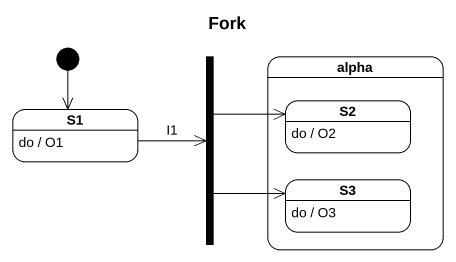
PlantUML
@startuml
title Fork
hide empty description
state fork1 <<fork>>
state alpha {
  state S2
  S2 : do / O2
  state S3
  S3 : do / O3
}
state S1
S1 : do / O1
[*] --> S1
fork1 -right-> S2
fork1 -right-> S3
S1 -right-> fork1 : I1
@enduml
